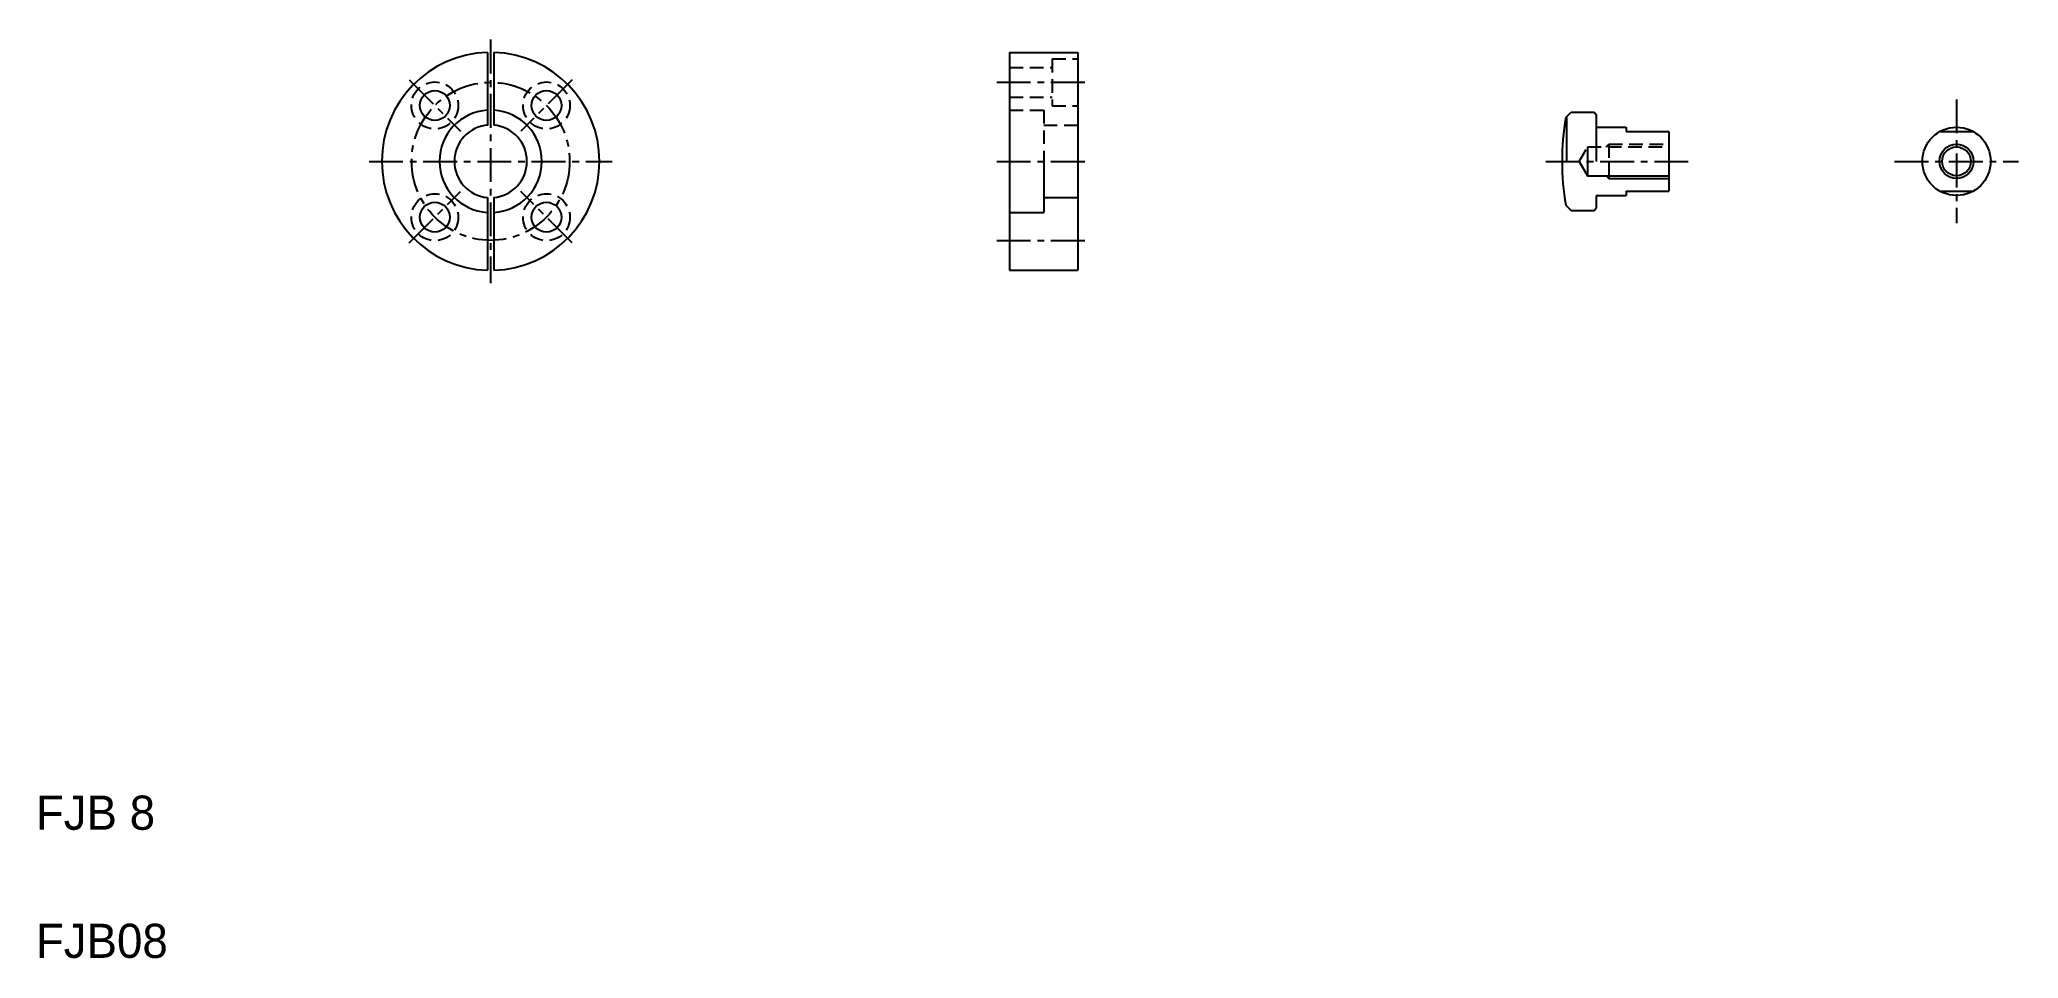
# Model space of a CAD drawing. Extents: x 21 to 485, y 20 to 235.
import ezdxf

# ---------------------------------------------------------------- set-up
doc = ezdxf.new("R2010")
doc.units = 0
doc.header["$LTSCALE"] = 0.25
doc.linetypes.add('CENTER', pattern=[50.8, 31.75, -6.35, 6.35, -6.35])
doc.linetypes.add('DASHED', pattern=[19.05, 12.7, -6.35])
doc.layers.get('0').update_dxf_attribs({"linetype": 'CONTINUOUS'})
doc.layers.add('CENTER', color=1, linetype='CENTER')

msp = doc.modelspace()

# ---------------------------------------------------------------- linework, layer by layer
for p, q in [((125.818266, 231.988969), (125.818266, 214.966847)), ((127.318266, 231.988969), (127.318266, 214.966847)), ((248.150616, 232), (248.150616, 180.999999)), ((248.150616, 232), (264.150617, 232)), ((264.150617, 232), (264.150617, 180.999999)), ((248.150616, 219.25), (248.150616, 219.2501)), ((378.48832, 216.773727), (379.714593, 218)), ((379.714593, 218), (385.102197, 218)), ((385.102197, 218), (385.602197, 217.5)), ((378.714593, 206.5), (378.714593, 217)), ((385.602197, 217.5), (385.602197, 206.5)), ((385.802198, 214.5), (392.602197, 214.5)), ((392.602197, 214.5), (392.602197, 213.5)), ((392.602197, 213.5), (402.602197, 213.5)), ((402.602197, 213.5), (402.602197, 199.5)), ((466.166178, 213.5), (473.912142, 213.5)), ((248.150616, 206.5), (248.150716, 206.5)), ((256.150617, 206.5), (256.150617, 194.5)), ((381.653639, 206.5), (383.602196, 203.124999)), ((383.602196, 206.5), (383.602196, 203.125)), ((388.602197, 206.5), (388.602197, 202.5)), ((383.602196, 203.125), (402.602197, 203.125)), ((392.602197, 199.5), (402.602197, 199.5)), ((392.602197, 199.5), (392.602197, 198.5)), ((466.166178, 199.5), (473.912142, 199.5)), ((125.818266, 198.033153), (125.818266, 181.011031)), ((127.318266, 198.033153), (127.318266, 181.011031)), ((256.150617, 198), (264.150617, 198)), ((378.48832, 196.226273), (379.714593, 195)), ((379.714593, 195), (385.102197, 195)), ((385.102197, 195), (385.602197, 195.5)), ((385.602197, 198.3), (385.602197, 195.5)), ((385.802198, 198.5), (392.602197, 198.5)), ((248.150616, 194.5), (256.150617, 194.5)), ((248.150616, 180.999999), (264.150617, 180.999999))]:
    msp.add_line(p, q)
at = {"color": 3, "linetype": 'DASHED'}
for p, q in [((248.150616, 228.5), (258.150617, 228.5)), ((258.150617, 230.5), (258.150617, 219.5)), ((258.150617, 230.5), (264.150617, 230.5)), ((248.150616, 221.5), (258.150617, 221.5)), ((248.150616, 218.5), (256.150617, 218.5)), ((256.150617, 218.5), (256.150617, 206.5)), ((258.150617, 219.5), (264.150617, 219.5)), ((256.150617, 215), (264.150617, 215)), ((381.653639, 206.5), (383.602196, 209.875001)), ((383.602196, 209.875), (402.602197, 209.875)), ((383.602196, 209.875), (383.602196, 206.5)), ((387.977197, 209.875), (388.602199, 210.500001)), ((388.602197, 210.5), (388.602197, 206.5)), ((388.602197, 210.5), (402.602197, 210.5))]:
    msp.add_line(p, q, dxfattribs=at)
at = {"color": 3}
for p, q in [((387.977197, 203.125), (388.602199, 202.499999)), ((388.602197, 202.5), (402.602197, 202.5))]:
    msp.add_line(p, q, dxfattribs=at)
at = {"color": 3, "linetype": 'DASHED'}
for centre in [(113.486787, 219.581475), (139.64974, 219.581475), (113.486787, 193.418525), (139.64974, 193.418525)]:
    msp.add_circle(centre, 5.5, dxfattribs=at)
for centre, radius in [((113.486787, 219.581475), 3.5), ((139.64974, 219.581475), 3.5), ((470.039164, 206.5), 8), ((470.039164, 206.5), 3.375), ((113.486787, 193.418525), 3.5), ((139.64974, 193.418525), 3.5)]:
    msp.add_circle(centre, radius)
at = {"color": 3}
msp.add_circle((470.039164, 206.5), 4, dxfattribs=at)
for centre, radius, start, end in [((126.568266, 206.5), 25.500001, 91.685413, 268.314587), ((126.568266, 206.5), 25.500001, 271.685413, 88.314587), ((126.568266, 206.5), 12, 93.583322, 266.416678), ((126.568266, 206.5), 12, 273.583322, 86.416678), ((126.568266, 206.5), 8.5, 93.866605, 264.937907), ((126.568266, 206.5), 8.5, 275.062093, 84.937907), ((437.602202, 206.5), 60.000001, 170.14072, 189.85927), ((385.802198, 214.7), 0.2, 179.99999, 270), ((385.802198, 198.3), 0.2, 90.000003, 180.00001)]:
    msp.add_arc(centre, radius, start, end)
at = {"layer": 'CENTER', "color": 1, "linetype": 'CENTER'}
for p, q in [((126.568266, 235.000001), (126.568266, 177.999999)), ((107.47638, 225.591883), (119.497194, 213.571068)), ((145.660146, 225.591885), (133.63933, 213.571068)), ((245.150616, 225), (267.150617, 225)), ((470.039164, 221), (470.039164, 192)), ((98.068261, 206.5), (155.068266, 206.5)), ((245.150616, 206.5), (267.150617, 206.5)), ((373.839968, 206.5), (407.234796, 206.5)), ((455.53916, 206.5), (484.539165, 206.5)), ((107.47638, 187.408117), (119.497194, 199.428932)), ((145.660146, 187.408115), (133.63933, 199.428932)), ((245.150616, 188), (267.150617, 188))]:
    msp.add_line(p, q, dxfattribs=at)
msp.add_circle((126.568266, 206.5), 18.5, dxfattribs=at)

# ---------------------------------------------------------------- texts
for s, p in [('FJB 8', (20, 50)), ('FJB08', (20, 20))]:
    msp.add_text(s, height=8).set_placement(p)

doc.saveas('drawing.dxf')
